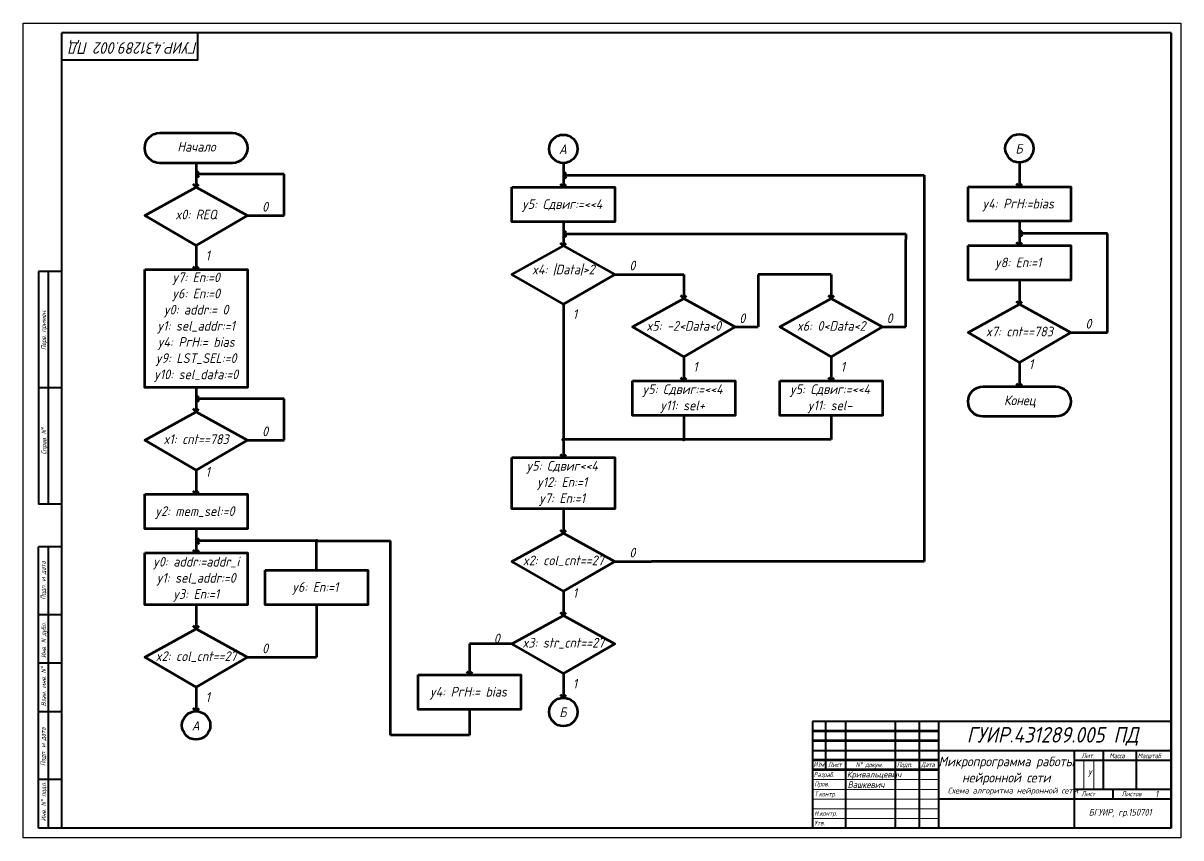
# Model space of a CAD drawing. Header units: millimetres. Extents: x -1351 to 2793, y -4756 to -707.
# Drawn here: x 1326 to 1923, y -2387 to -1967 of the extents above; entities that cross this region are included whole.
import ezdxf

# ---------------------------------------------------------------- set-up
doc = ezdxf.new("R2010")
doc.units = ezdxf.units.MM
doc.header["$LTSCALE"] = 0.5
doc.layers.get('0').update_dxf_attribs({"lineweight": 60})
doc.layers.get('Defpoints').update_dxf_attribs({"color": 5})
doc.layers.add('4-текст', color=7, linetype='Continuous', true_color=0x000000)
for name, color, linetype, lineweight in [('Основная', 7, 'Continuous', 40), ('текст', 7, 'Continuous', 30), ('тонкая', 7, 'Continuous', 20), ('Формат - толстая линия', 7, 'Continuous', 50)]:
    doc.layers.add(name, color=color, linetype=linetype, lineweight=lineweight)
doc.styles.get("Standard").update_dxf_attribs({"font": 'ISOCPEUI.TTF', "width": 0.9})
doc.styles.add('стиль1', font='romans.shx', dxfattribs={"width": 0.75, "oblique": 15, "height": 3.5})

msp = doc.modelspace()

# ---------------------------------------------------------------- hatches: boundary and pattern name
h = msp.add_hatch(color=256)
h.dxf.hatch_style = 1
edge = h.paths.add_edge_path()
edge.add_arc((1604.88, -2181.53), 0.362, 0, 360)
h = msp.add_hatch(color=256)
h.dxf.hatch_style = 1
edge = h.paths.add_edge_path()
edge.add_arc((1666.99, -2181.51), 0.362, 0, 360)
h = msp.add_hatch(color=256)
h.dxf.hatch_style = 1
edge = h.paths.add_edge_path()
edge.add_arc((1477.57, -2233.79), 0.362, 0, 360)

# ---------------------------------------------------------------- linework, layer by layer
for p, q in [((1415.48, -2038.98), (1415.48, -2051.45)), ((1604.87, -2038.98), (1604.87, -2051.45)), ((1840.05, -2038.73), (1840.05, -2051.19)), ((1415.48, -2044.7), (1416.96, -2043.21)), ((1460.87, -2044.7), (1415.48, -2044.7)), ((1415.48, -2044.7), (1416.96, -2046.19)), ((1460.87, -2066.08), (1460.87, -2044.7)), ((1604.87, -2045.23), (1606.35, -2043.74)), ((1604.87, -2045.21), (1790.88, -2045.21)), ((1604.87, -2045.23), (1606.35, -2046.72)), ((1790.88, -2045.21), (1790.88, -2244.39)), ((1415.48, -2051.45), (1413.99, -2049.96)), ((1415.48, -2051.45), (1416.96, -2049.96)), ((1604.87, -2051.45), (1603.38, -2049.96)), ((1604.87, -2051.45), (1606.35, -2049.96)), ((1840.05, -2051.19), (1838.56, -2049.71)), ((1840.05, -2051.19), (1841.54, -2049.71)), ((1441.97, -2066.08), (1460.87, -2066.08)), ((1604.87, -2069.28), (1604.87, -2081.74)), ((1840.05, -2069.02), (1840.05, -2081.48)), ((1604.87, -2075.51), (1606.35, -2074.02)), ((1604.87, -2075.51), (1781.49, -2075.51)), ((1604.87, -2075.51), (1606.35, -2077)), ((1781.49, -2075.51), (1781.49, -2078.49)), ((1840.05, -2075.25), (1841.54, -2073.77)), ((1885.45, -2075.25), (1840.05, -2075.25)), ((1840.05, -2075.25), (1841.54, -2076.74)), ((1885.45, -2126.41), (1885.45, -2075.25)), ((1415.48, -2081.45), (1415.48, -2093.91)), ((1604.87, -2081.74), (1603.38, -2080.25)), ((1604.87, -2081.74), (1606.35, -2080.25)), ((1781.49, -2123.47), (1781.49, -2078.49)), ((1840.05, -2081.48), (1838.56, -2080)), ((1840.05, -2081.48), (1841.54, -2080)), ((1415.48, -2093.91), (1413.99, -2092.42)), ((1415.48, -2093.91), (1416.96, -2092.42)), ((1631.36, -2096.37), (1666.96, -2096.37)), ((1666.96, -2096.37), (1666.96, -2108.83)), ((1743, -2096.37), (1705.27, -2096.37)), ((1705.27, -2096.37), (1705.27, -2123.47)), ((1743, -2096.37), (1743, -2108.83)), ((1840.05, -2099.31), (1840.05, -2111.78)), ((1666.96, -2108.83), (1665.47, -2107.35)), ((1666.96, -2108.83), (1668.45, -2107.35)), ((1743, -2108.83), (1741.51, -2107.35)), ((1743, -2108.83), (1744.49, -2107.35)), ((1604.87, -2111.74), (1604.87, -2190.8)), ((1840.05, -2111.78), (1838.56, -2110.29)), ((1840.05, -2111.78), (1841.54, -2110.29)), ((1693.45, -2123.47), (1705.27, -2123.47)), ((1769.49, -2123.47), (1781.49, -2123.47)), ((1866.54, -2126.41), (1885.45, -2126.41)), ((1666.96, -2138.83), (1666.96, -2151.29)), ((1743, -2138.83), (1743, -2151.29)), ((1840.05, -2141.78), (1840.05, -2154.24)), ((1415.48, -2154.79), (1415.48, -2167.25)), ((1666.96, -2151.29), (1665.47, -2149.81)), ((1666.96, -2151.29), (1668.45, -2149.81)), ((1743, -2151.29), (1741.51, -2149.81)), ((1743, -2151.29), (1744.49, -2149.81)), ((1840.05, -2154.24), (1838.56, -2152.75)), ((1840.05, -2154.24), (1841.54, -2152.75)), ((1415.48, -2160.5), (1416.96, -2159.02)), ((1460.87, -2160.5), (1415.48, -2160.5)), ((1415.48, -2160.5), (1416.96, -2161.99)), ((1460.87, -2181.89), (1460.87, -2160.5)), ((1415.48, -2167.25), (1413.99, -2165.76)), ((1415.48, -2167.25), (1416.96, -2165.76)), ((1666.96, -2169.13), (1666.96, -2181.59)), ((1743, -2169.13), (1743, -2181.59)), ((1441.97, -2181.89), (1460.87, -2181.89)), ((1666.96, -2181.59), (1604.87, -2181.59)), ((1743, -2181.59), (1666.96, -2181.59)), ((1604.87, -2190.8), (1603.38, -2189.31)), ((1604.87, -2190.8), (1606.35, -2189.31)), ((1415.48, -2197.25), (1415.48, -2209.71)), ((1415.48, -2209.71), (1413.99, -2208.22)), ((1415.48, -2209.71), (1416.96, -2208.22)), ((1604.87, -2217.29), (1604.87, -2229.76)), ((1415.5, -2227.56), (1415.5, -2240.02)), ((1415.5, -2233.79), (1416.99, -2232.31)), ((1604.87, -2229.76), (1603.38, -2228.27)), ((1604.87, -2229.76), (1606.35, -2228.27)), ((1415.5, -2240.02), (1414.01, -2238.54)), ((1460.9, -2233.79), (1415.5, -2233.79)), ((1415.5, -2233.79), (1416.99, -2235.28)), ((1415.5, -2240.02), (1416.99, -2238.54)), ((1477.59, -2233.79), (1460.9, -2233.79)), ((1477.57, -2233.79), (1515.78, -2233.79)), ((1477.59, -2248.84), (1477.59, -2233.79)), ((1515.78, -2286.85), (1515.78, -2233.79)), ((1631.36, -2244.39), (1650.26, -2244.39)), ((1790.88, -2244.39), (1650.26, -2244.39)), ((1604.87, -2259.76), (1604.87, -2272.22)), ((1415.5, -2266.68), (1415.5, -2279.14)), ((1477.59, -2266.67), (1477.59, -2293.78)), ((1604.87, -2272.22), (1603.38, -2270.73)), ((1604.87, -2272.22), (1606.35, -2270.73)), ((1415.5, -2279.14), (1414.01, -2277.65)), ((1415.5, -2279.14), (1416.99, -2277.65)), ((1515.78, -2333.86), (1515.78, -2286.85)), ((1578.37, -2286.85), (1556.51, -2286.85)), ((1556.51, -2286.85), (1556.51, -2302.83)), ((1441.99, -2293.78), (1477.59, -2293.78)), ((1556.51, -2302.83), (1555.03, -2301.34)), ((1556.51, -2302.83), (1558, -2301.34)), ((1604.87, -2302.22), (1604.87, -2314.68)), ((1415.5, -2309.14), (1415.5, -2321.6)), ((1604.87, -2314.68), (1603.38, -2313.19)), ((1604.87, -2314.68), (1606.35, -2313.19)), ((1415.5, -2321.6), (1414.01, -2320.11)), ((1415.5, -2321.6), (1416.99, -2320.11)), ((1556.51, -2320.66), (1556.51, -2333.86)), ((1556.51, -2333.86), (1515.78, -2333.86)), ((1798.29, -2331.88), (1733.29, -2331.88)), ((1798.29, -2336.88), (1733.29, -2336.88)), ((1798.29, -2346.88), (1733.29, -2346.88)), ((1798.29, -2351.88), (1733.29, -2351.88)), ((1868.29, -2381.88), (1868.29, -2381.88))]:
    msp.add_line(p, q)
for points in [[(1434.23, -2038.98), (1396.73, -2038.98, -1), (1396.73, -2023.5, 0.414214)], [(1396.73, -2023.5), (1434.23, -2023.5, -1), (1434.23, -2038.98, 0.414214)], [(1858.8, -2169.73), (1821.3, -2169.73, -1), (1821.3, -2154.24, 0.414214)], [(1821.3, -2154.24), (1858.8, -2154.24, -1), (1858.8, -2169.73, 0.414214)]]:
    msp.add_lwpolyline(points, format="xyb")
for points in [[(1415.48, -2051.45), (1441.97, -2066.08), (1415.48, -2081.45), (1388.98, -2066.08)], [(1578.37, -2051.45), (1631.36, -2051.45), (1631.36, -2069.28), (1578.37, -2069.28)], [(1813.56, -2051.19), (1866.54, -2051.19), (1866.54, -2069.02), (1813.56, -2069.02)], [(1604.87, -2081.74), (1631.36, -2096.37), (1604.87, -2111.74), (1578.37, -2096.37)], [(1813.56, -2081.48), (1866.54, -2081.48), (1866.54, -2099.31), (1813.56, -2099.31)], [(1388.98, -2093.91), (1441.97, -2093.91), (1441.97, -2154.79), (1388.98, -2154.79)], [(1666.96, -2108.83), (1693.45, -2123.47), (1666.96, -2138.83), (1640.47, -2123.47)], [(1743, -2108.83), (1769.49, -2123.47), (1743, -2138.83), (1716.5, -2123.47)], [(1840.05, -2111.78), (1866.54, -2126.41), (1840.05, -2141.78), (1813.56, -2126.41)], [(1640.47, -2151.29), (1693.45, -2151.29), (1693.45, -2169.13), (1640.47, -2169.13)], [(1716.5, -2151.29), (1769.49, -2151.29), (1769.49, -2169.13), (1716.5, -2169.13)], [(1415.48, -2167.25), (1441.97, -2181.89), (1415.48, -2197.25), (1388.98, -2181.89)], [(1578.37, -2190.8), (1631.36, -2190.8), (1631.36, -2217.29), (1578.37, -2217.29)], [(1389, -2209.73), (1441.99, -2209.73), (1441.99, -2227.56), (1389, -2227.56)], [(1604.87, -2229.76), (1631.36, -2244.39), (1604.87, -2259.76), (1578.37, -2244.39)], [(1389, -2240.02), (1441.99, -2240.02), (1441.99, -2266.68), (1389, -2266.68)], [(1451.1, -2248.84), (1504.09, -2248.84), (1504.09, -2266.67), (1451.1, -2266.67)], [(1604.87, -2272.22), (1631.36, -2286.85), (1604.87, -2302.22), (1578.37, -2286.85)], [(1415.5, -2279.14), (1441.99, -2293.78), (1415.5, -2309.14), (1389, -2293.78)], [(1530.02, -2302.83), (1583.01, -2302.83), (1583.01, -2320.66), (1530.02, -2320.66)]]:
    msp.add_lwpolyline(points, close=True)
for centre, radius in [((1604.87, -2031.68), 7.3), ((1840.05, -2031.43), 7.3), ((1604.88, -2181.53), 0.362), ((1666.99, -2181.51), 0.362), ((1477.57, -2233.79), 0.362), ((1604.87, -2321.98), 7.3), ((1415.5, -2328.9), 7.3)]:
    msp.add_circle(centre, radius)
at = {"layer": 'Defpoints'}
for p, q in [((1326.29, -2386.88), (1326.29, -1966.88)), ((1326.29, -1966.88), (1923.29, -1966.88)), ((1923.29, -1966.88), (1923.29, -2386.88)), ((1923.29, -2386.88), (1326.29, -2386.88))]:
    msp.add_line(p, q, dxfattribs=at)
at = {"layer": 'Основная'}
for p, q in [((1346.29, -2341.88), (1346.29, -1971.88)), ((1918.29, -1971.88), (1346.29, -1971.88)), ((1416.29, -1985.88), (1416.29, -1971.88)), ((1416.29, -1985.88), (1346.29, -1985.88)), ((1334.29, -2094.88), (1334.29, -2214.88)), ((1346.29, -2094.88), (1334.29, -2094.88)), ((1339.29, -2214.88), (1339.29, -2094.88)), ((1346.29, -2154.88), (1334.29, -2154.88)), ((1346.29, -2214.88), (1334.29, -2214.88)), ((1334.29, -2381.88), (1334.29, -2236.88)), ((1346.29, -2236.88), (1334.29, -2236.88)), ((1339.29, -2381.88), (1339.29, -2236.88)), ((1346.29, -2271.88), (1334.29, -2271.88)), ((1346.29, -2296.88), (1334.29, -2296.88)), ((1346.29, -2321.88), (1334.29, -2321.88)), ((1733.29, -2326.88), (1733.29, -2381.88)), ((1918.29, -2326.88), (1733.29, -2326.88)), ((1740.29, -2351.88), (1740.29, -2326.88)), ((1750.29, -2326.88), (1750.29, -2381.88)), ((1776.07, -2381.88), (1776.07, -2326.88)), ((1788.29, -2326.88), (1788.29, -2381.88)), ((1798.29, -2326.88), (1798.29, -2381.88)), ((1346.29, -2381.88), (1346.29, -2341.88)), ((1733.29, -2341.88), (1918.29, -2341.88)), ((1868.29, -2341.88), (1868.29, -2381.88)), ((1883.29, -2341.88), (1883.29, -2361.88)), ((1900.29, -2341.88), (1900.29, -2361.88)), ((1868.29, -2346.88), (1918.29, -2346.88)), ((1346.29, -2356.88), (1334.29, -2356.88)), ((1918.29, -2361.88), (1868.29, -2361.88)), ((1888.29, -2361.88), (1888.29, -2366.88)), ((1918.29, -2366.88), (1798.29, -2366.88)), ((1918.29, -2381.88), (1334.29, -2381.88))]:
    msp.add_line(p, q, dxfattribs=at)
at = {"layer": 'тонкая'}
for p, q in [((1873.28, -2347.09), (1873.28, -2361.88)), ((1878.36, -2347.09), (1878.36, -2361.88)), ((1733.29, -2356.88), (1798.29, -2356.88)), ((1798.29, -2361.88), (1733.29, -2361.88)), ((1798.29, -2366.88), (1733.29, -2366.88))]:
    msp.add_line(p, q, dxfattribs=at)
for points in [[(1733.29, -2371.88), (1798.29, -2371.88)], [(1733.29, -2376.88), (1798.29, -2376.88)]]:
    msp.add_lwpolyline(points, dxfattribs=at)
at = {"layer": 'Формат - толстая линия'}
msp.add_line((1918.29, -2381.88), (1918.29, -1971.88), dxfattribs=at)

# ---------------------------------------------------------------- texts
at = {"layer": '4-текст', "insert": (1416.29, -1975.44), "char_height": 6, "attachment_point": 7, "rotation": 180}
msp.add_mtext_dynamic_manual_height_columns('{\\fISOCPEUR|b0|i1|c204|p34;ГУИР}.{\\fISOCPEUR|b0|i1|c204|p34;431289}.00{\\fISOCPEUR|b0|i1|c204|p34;2 ПД}', width=71.1103, gutter_width=50, heights=[0], dxfattribs=at)
at = {"layer": '4-текст', "attachment_point": 1}
for s, width, heights, insert, char_height in [('\\pxqc;{\\fISOCPEUR|b0|i1|c204|p34;Начало}', 27.0464, [0], (1402.16, -2028.09), 5), ('\\pxqc;{\\fISOCPEUR|b0|i1|c204|p34;А}', 7.8245, [0], (1600.72, -2029.34), 5), ('\\pxqc;{\\fISOCPEUR|b0|i1|c204|p34;Б}', 7.8245, [0], (1835.91, -2029.08), 5), ('\\pxqc;0', 14.367, [0], (1443.89, -2059.02), 5), ('\\pxqc;y{\\fISOCPEUR|b0|i1|c204|p34;5}: {\\fISOCPEUR|b0|i1|c204|p34;Сдвиг}:=<<4', 45.771, [0], (1581.31, -2057.67), 5), ('\\pxqc;y4: {\\fISOCPEUR|b0|i1|c204|p34;РгН}:=bias', 45.771, [0], (1816.49, -2057.42), 5), ('\\pxqc;x0: REQ', 49.8839, [0], (1390.53, -2063.03), 5), ('\\pxqc;1', 6.5876, [0], (1418.19, -2084.13), 5), ('\\pxqc;0', 14.367, [0], (1633.28, -2089.31), 5), ('\\pxqc;y{\\fISOCPEUR|b0|i1|c204|p34;8}: En:{\\fISOCPEUR|b0|i1|c204|p34;=1}', 45.771, [0], (1816.49, -2087.71), 5), ('\\pxqc;y7: En:=0\\Py6: En:=0\\Py0: addr:= 0\\Py1: sel_addr:=1\\Py4: {\\fISOCPEUR|b0|i1|c204|p34;РгН}:{\\fISOCPEUR|b0|i1|c204|p34;= }bias\\Py9: LST_SEL:=0\\Py10: sel_data:=0', 52.9887, [0], (1388.98, -2095.41), 5), ('\\pxqc;x4: |Data|>2', 49.8839, [0], (1579.91, -2091.37), 5), ('\\pxqc;1', 6.5876, [0], (1607.58, -2114.42), 5), ('\\pxqc;0', 14.367, [0], (1689.95, -2116.54), 5), ('\\pxqc;0', 14.367, [0], (1765.94, -2116.51), 5), ('\\pxqc;0', 14.367, [0], (1868.47, -2119.35), 5), ('\\pxqc;x5: -2<Data<0', 49.8839, [0], (1642.01, -2120.47), 5), ('\\pxqc;x6: 0<Data<2', 49.8839, [0], (1718.05, -2120.47), 5), ('\\pxqc;x7: cnt==783', 49.8839, [0], (1815.1, -2123.36), 5), ('\\pxqc;1', 6.5876, [0], (1669.67, -2141.52), 5), ('\\pxqc;1', 6.5876, [0], (1745.71, -2141.52), 5), ('\\pxqc;1', 6.5876, [0], (1842.76, -2140.2), 5), ('\\pxqc;y5: {\\fISOCPEUR|b0|i1|c204|p34;Сдвиг}:=<<4\\Py11: sel+', 45.771, [0], (1643.4, -2153.1), 5), ('\\pxqc;y5: {\\fISOCPEUR|b0|i1|c204|p34;Сдвиг}:=<<4\\Py11: sel-', 45.771, [0], (1719.44, -2153.1), 5), ('\\pxqc;{\\fISOCPEUR|b0|i1|c204|p34;Конец}', 27.0464, [0], (1826.73, -2158.83), 5), ('\\pxqc;x1: cnt==783', 49.8839, [0], (1390.53, -2178.84), 5), ('\\pxqc;0', 14.367, [0], (1443.89, -2174.82), 5), ('\\pxqc;1', 6.5876, [0], (1418.19, -2195.68), 5), ('\\pxqc;y5: {\\fISOCPEUR|b0|i1|c204|p34;Сдвиг}<<4\\Py12: En:=1\\Py7: En:=1', 45.771, [0], (1581.31, -2192.62), 5), ('\\pxqc;y2: mem_sel:=0', 45.771, [0], (1391.94, -2215.96), 5), ('\\pxqc;0', 14.367, [0], (1633.28, -2237.33), 5), ('\\pxqc;y0: addr:=addr_i\\Py1: sel_addr:=0\\Py3: En:=1  ', 52.9887, [32.4], (1389, -2242.01), 5), ('\\pxqc;x2: col_cnt==27', 49.8839, [0], (1579.91, -2241.34), 5), ('\\pxqc;y6: En:=1', 45.771, [0], (1454.04, -2255.06), 5), ('\\pxqc;1', 6.5876, [0], (1607.58, -2258.18), 5), ('\\pxqc;0', 14.367, [0], (1563.37, -2281.55), 5), ('\\pxqc;x3: str_cnt==27', 49.8839, [0], (1579.91, -2283.8), 5), ('\\pxqc;x2: col_cnt==27', 49.8839, [0], (1390.55, -2290.73), 5), ('\\pxqc;0', 14.367, [0], (1443.91, -2286.71), 5), ('\\pxqc;y4: {\\fISOCPEUR|b0|i1|c204|p34;РгН}:= bias', 45.771, [0], (1532.96, -2309.05), 5), ('\\pxqc;1', 6.5876, [0], (1607.58, -2304.9), 5), ('\\pxqc;1', 6.5876, [0], (1418.21, -2311.82), 5), ('\\pxqc;{\\fISOCPEUR|b0|i1|c204|p34;Б}', 7.8245, [0], (1600.72, -2319.63), 5), ('\\pxqc;{\\fISOCPEUR|b0|i1|c204|p34;А}', 7.8245, [0], (1411.36, -2326.55), 5), ('{\\fISOCPEUR|b0|i1|c204|p34;ГУИР}.{\\fISOCPEUR|b0|i1|c204|p34;431289}.005{\\fISOCPEUR|b0|i1|c204|p34; ПД}', 94.9608, [0], (1812.89, -2329.77), 8), ('\\pxqc;{\\fISOCPEUR|b0|i1|c204|p34;Микропрограмма работы нейронной сети }', 70, [0], (1798.29, -2344.98), 5), ('У', 23, [0], (1875.25, -2351.9), 3.5), ('{\\fISOCPEUR|b0|i1|c204|p34;Кривальцевич}', 23, [0], (1751.12, -2352.71), 3), ('{\\fISOCPEUR|b0|i1|c204|p34;Вашкевич}', 23, [0], (1751.44, -2357.71), 3.5), ('{\\fISOCPEUR|b0|i1|c204|p34;Схема алгоритма нейронной сети}', 62.7484, [0], (1803.08, -2361.02), 3), ('1', 23, [0], (1909.99, -2362.59), 3.5), ('{\\fISOCPEUR|b0|i1|c204|p34;БГУИР}, {\\fISOCPEUR|b0|i1|c204|p34;гр}.{\\fISOCPEUR|b0|i1|c204|p34;1}50701', 42.0659, [0], (1875.8, -2371.93), 3.5)]:
    msp.add_mtext_dynamic_manual_height_columns(s, width=width, gutter_width=50, heights=heights, dxfattribs=dict(at, insert=insert, char_height=char_height))
at = {"layer": 'текст', "style": 'стиль1', "oblique": 15, "width": 0.75}
for s, p in [('Перв. примен.', (1338.05, -2135.36)), ('Справ. N%%d', (1338.2, -2189.25)), ('Подп. и дата', (1337.87, -2264.11)), ('Инв. N дубл.', (1338.11, -2294.13)), ('Взам. инв. N%%d', (1338.11, -2319.06)), ('Подп. и дата', (1337.82, -2349.84)), ('Инв. N%%d подл.', (1338.11, -2378.31))]:
    msp.add_text(s, height=2.5, rotation=90, dxfattribs=at).set_placement(p)
for s, p in [('Лит.', (1872.01, -2345.81)), ('Масса', (1886.39, -2345.81)), ('Масштаб', (1900.98, -2345.81)), ('Изм', (1733.84, -2350.26)), ('Лист', (1741.31, -2350.42)), ('N%%d докум. ', (1755.6, -2350.42)), ('Подп.', (1776.85, -2350.42)), ('Дата', (1789.3, -2350.42)), ('Разраб.', (1733.95, -2355.52)), ('Пров.', (1734.26, -2360.35)), ('Т.контр.', (1734.26, -2365.54)), ('Лист', (1872.01, -2365.43)), ('Листов', (1892.74, -2365.43)), ('Н.контр.', (1734.26, -2375.46)), ('Утв.', (1734.26, -2380.48))]:
    msp.add_text(s, height=2.5, dxfattribs=at).set_placement(p)

doc.saveas('drawing.dxf')
